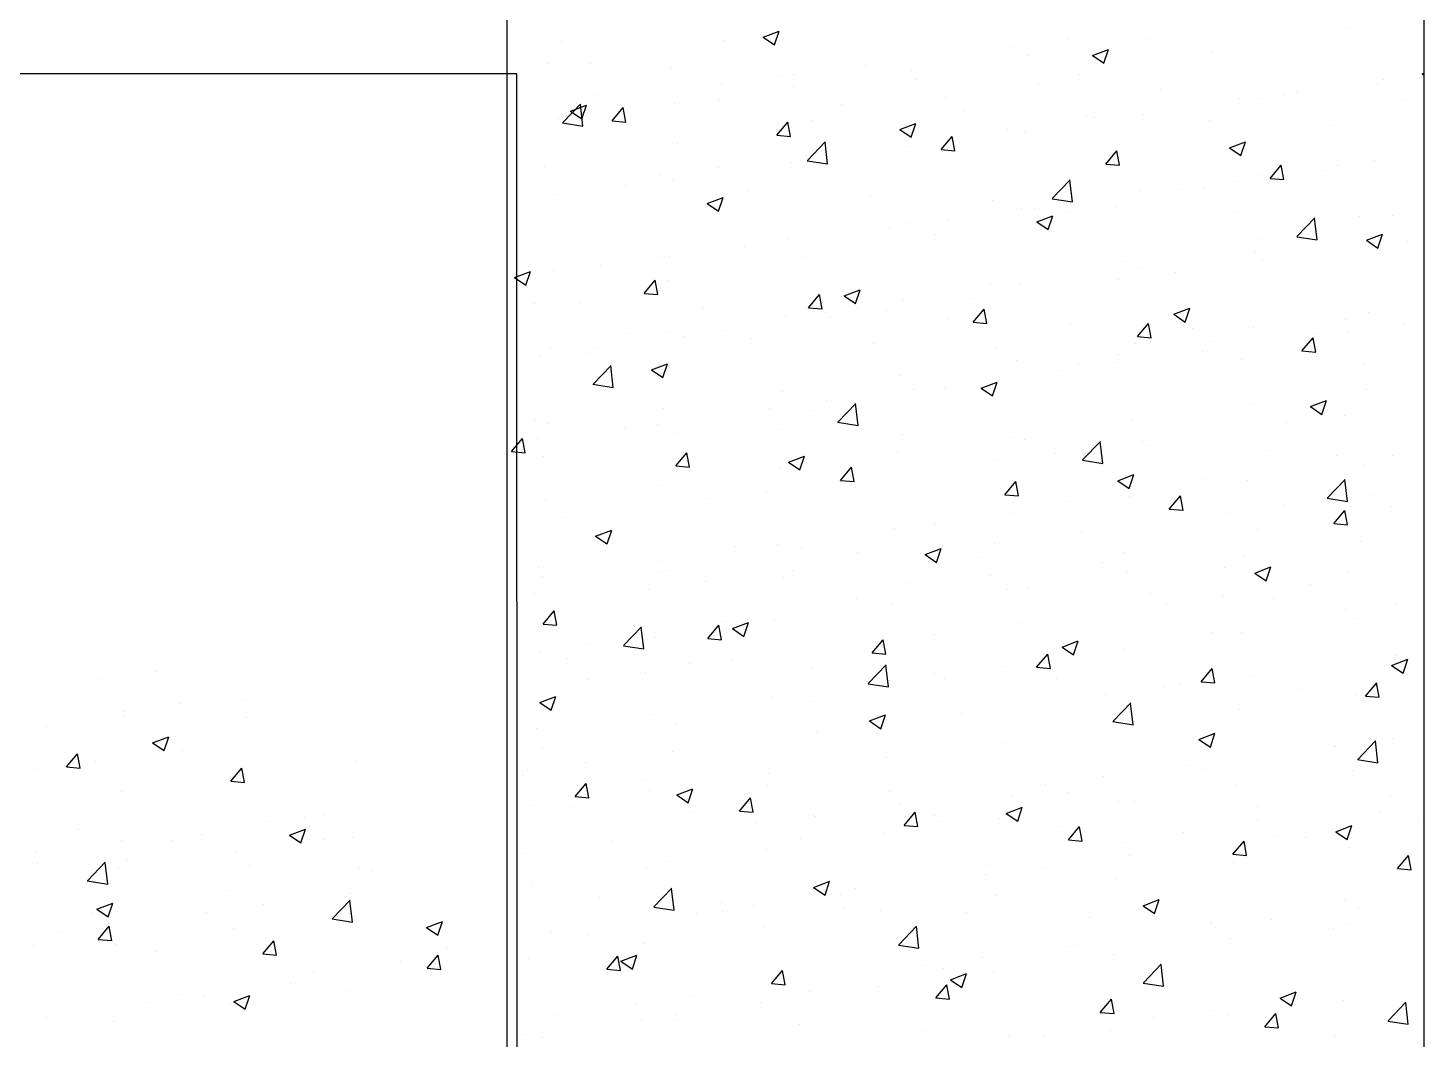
# Model space of a CAD drawing. Header units: millimetres. Extents: x 331487 to 517269, y 198509 to 399936.
# Drawn here: x 419737 to 420346, y 397858 to 398299 of the extents above; entities that cross this region are included whole.
import ezdxf

# ---------------------------------------------------------------- set-up
doc = ezdxf.new("R2010")
doc.units = ezdxf.units.MM
doc.header["$MEASUREMENT"] = 0
doc.layers.add('9th_Column', color=2, linetype='Continuous', lineweight=25)
doc.layers.add('COLUMN', color=6, linetype='Continuous')

msp = doc.modelspace()

# ---------------------------------------------------------------- linework, layer by layer
at = {"layer": '9th_Column'}
for p, q in [((419950.13, 398279.03), (414920.13, 398279.03)), ((419950.13, 398049.03), (419950.13, 398279.03)), ((419950.13, 398049.03), (419950.13, 392649.03))]:
    msp.add_line(p, q, dxfattribs=at)
at = {"layer": 'COLUMN'}
for p, q in [((419945.71, 399936.48), (419945.71, 381283.05)), ((420345.71, 381283.05), (420345.71, 399936.48))]:
    msp.add_line(p, q, dxfattribs=at)
at = {"layer": 'COLUMN', "color": 2, "linetype": 'Continuous'}
for p, q in [((420057.44, 398294.95), (420064.44, 398297.64)), ((420057.44, 398294.95), (420062.41, 398291.6)), ((420062.41, 398291.6), (420064.43, 398297.64)), ((420190.34, 398294.27), (420190.34, 398294.27)), ((420224.68, 398294.56), (420224.68, 398294.56)), ((420311.93, 398298.75), (420311.93, 398298.75)), ((419969.66, 398293.01), (419969.66, 398293.01)), ((420040.46, 398293.71), (420040.46, 398293.71)), ((420165.3, 398290.98), (420165.3, 398290.98)), ((420201.15, 398286.95), (420208.15, 398289.63)), ((420206.12, 398283.59), (420208.15, 398289.63)), ((420253.61, 398288.74), (420253.61, 398288.74)), ((419963.94, 398283.43), (419963.94, 398283.43)), ((419982.14, 398283.7), (419982.14, 398283.7)), ((420102.15, 398282.66), (420102.15, 398282.66)), ((420172.75, 398287.07), (420172.75, 398287.07)), ((420201.15, 398286.95), (420206.13, 398283.59)), ((420017.32, 398281.18), (420017.32, 398281.18)), ((420064.27, 398277.68), (420064.27, 398277.68)), ((420070.71, 398278.92), (420070.71, 398278.92)), ((420122.23, 398280.66), (420122.23, 398280.66)), ((420124.09, 398276.67), (420124.09, 398276.67)), ((420195.29, 398278.73), (420195.29, 398278.73)), ((420327.96, 398276.41), (420327.96, 398276.41)), ((420344.86, 398278.94), (420345.71, 398279.26)), ((420344.86, 398278.94), (420345.71, 398278.37)), ((419985.03, 398270), (419985.03, 398270)), ((420039.24, 398274.38), (420039.24, 398274.38)), ((420070.89, 398273.62), (420070.89, 398273.62)), ((420177.47, 398274.41), (420177.47, 398274.41)), ((420230.85, 398272.15), (420230.85, 398272.15)), ((420284.23, 398269.9), (420284.23, 398269.9)), ((420290.09, 398271.43), (420290.09, 398271.43)), ((420325.32, 398274.72), (420325.32, 398274.72)), ((419970.09, 398257.72), (419977.88, 398265.84)), ((419973.42, 398262.7), (419980.42, 398265.39)), ((419976.08, 398266.07), (419976.08, 398266.07)), ((419978.89, 398256.25), (419977.79, 398265.75)), ((419978.39, 398259.34), (419980.41, 398265.39)), ((419991.69, 398258.51), (419996.51, 398264.25)), ((419997.66, 398257.98), (419996.5, 398264.25)), ((420018.95, 398266.13), (420018.95, 398266.13)), ((420038.41, 398267.74), (420038.41, 398267.74)), ((420091.79, 398265.49), (420091.79, 398265.49)), ((420136.97, 398268.72), (420136.97, 398268.72)), ((420265.06, 398268.13), (420265.06, 398268.13)), ((420274.81, 398268.32), (420274.81, 398268.32)), ((420337.62, 398267.64), (420337.62, 398267.64)), ((419968.44, 398259.72), (419968.44, 398259.72)), ((419970, 398257.63), (419978.9, 398256.25)), ((419973.42, 398262.7), (419978.39, 398259.35)), ((419991.69, 398258.51), (419997.66, 398257.99)), ((420063.41, 398252.23), (420068.23, 398257.98)), ((420069.39, 398251.7), (420068.23, 398257.97)), ((420078.65, 398258.71), (420078.65, 398258.71)), ((420145.17, 398263.23), (420145.17, 398263.23)), ((420198.56, 398260.98), (420198.56, 398260.98)), ((420201.9, 398259.82), (420201.9, 398259.82)), ((420223.47, 398261.27), (420223.47, 398261.27)), ((420251.94, 398258.72), (420251.94, 398258.72)), ((420063.41, 398252.23), (420069.39, 398251.71)), ((420117.13, 398254.69), (420124.13, 398257.38)), ((420117.13, 398254.69), (420122.1, 398251.34)), ((420122.1, 398251.34), (420124.13, 398257.38)), ((420135.14, 398245.96), (420139.96, 398251.7)), ((420138.99, 398251.54), (420138.99, 398251.54)), ((420141.11, 398245.43), (420139.96, 398251.7)), ((420164.03, 398254.83), (420164.03, 398254.83)), ((420171.53, 398253.78), (420171.53, 398253.78)), ((420305.32, 398256.47), (420305.32, 398256.47)), ((420020.33, 398248.7), (420020.33, 398248.7)), ((420076.81, 398241.17), (420084.6, 398249.29)), ((420085.62, 398239.7), (420084.51, 398249.2)), ((420121.02, 398247.37), (420121.02, 398247.37)), ((420135.14, 398245.96), (420141.12, 398245.44)), ((420260.84, 398246.68), (420267.84, 398249.37)), ((420260.84, 398246.68), (420265.82, 398243.33)), ((420265.81, 398243.33), (420267.84, 398249.37)), ((420069.68, 398240.33), (420069.68, 398240.33)), ((420075.84, 398243.22), (420075.84, 398243.22)), ((420076.73, 398241.08), (420085.62, 398239.7)), ((420206.86, 398239.68), (420211.69, 398245.43)), ((420206.86, 398239.68), (420212.84, 398239.16)), ((420212.84, 398239.15), (420211.68, 398245.42)), ((420324.11, 398241.43), (420324.11, 398241.43)), ((419962.01, 398238.69), (419962.01, 398238.69)), ((420012.93, 398234.94), (420012.93, 398234.94)), ((420037.97, 398238.24), (420037.97, 398238.24)), ((420273.6, 398235.03), (420273.6, 398235.03)), ((420278.59, 398233.41), (420283.41, 398239.15)), ((420278.59, 398233.41), (420284.57, 398232.88)), ((420284.56, 398232.88), (420283.41, 398239.15)), ((420301.66, 398236.97), (420301.66, 398236.97)), ((420307.8, 398239.09), (420307.8, 398239.09)), ((419997.43, 398230.35), (419997.43, 398230.35)), ((420017.74, 398232.84), (420017.74, 398232.84)), ((420050.81, 398228.09), (420050.81, 398228.09)), ((420183.54, 398224.62), (420191.33, 398232.74)), ((420192.34, 398223.15), (420191.24, 398232.65)), ((420222.25, 398227.98), (420222.25, 398227.98)), ((420238.75, 398228.69), (420238.75, 398228.69)), ((420249.48, 398229.08), (420249.48, 398229.08)), ((420263.78, 398231.99), (420263.78, 398231.99)), ((419949.78, 398226.63), (419949.78, 398226.63)), ((419967.23, 398226.43), (419967.23, 398226.43)), ((420033.11, 398222.44), (420040.11, 398225.13)), ((420033.11, 398222.44), (420038.08, 398219.08)), ((420038.08, 398219.08), (420040.1, 398225.13)), ((420104.19, 398225.83), (420104.19, 398225.83)), ((420157.58, 398223.58), (420157.58, 398223.58)), ((420183.45, 398224.53), (420192.34, 398223.15)), ((420210.96, 398221.32), (420210.96, 398221.32)), ((420137.72, 398215.39), (420137.72, 398215.39)), ((420170.31, 398220.49), (420170.31, 398220.49)), ((420175.6, 398220.38), (420175.6, 398220.38)), ((420176.82, 398214.43), (420183.82, 398217.12)), ((420181.79, 398211.07), (420183.82, 398217.12)), ((420191.16, 398219.06), (420191.16, 398219.06)), ((420264.34, 398219.07), (420264.34, 398219.07)), ((420290.26, 398208.07), (420298.05, 398216.18)), ((420299.07, 398206.6), (420297.96, 398216.09)), ((420317.72, 398216.81), (420317.72, 398216.81)), ((420331.76, 398217.13), (420331.76, 398217.13)), ((420112.69, 398212.09), (420112.69, 398212.09)), ((420119.8, 398214.09), (420119.8, 398214.09)), ((420132.84, 398209.05), (420132.84, 398209.05)), ((420176.82, 398214.43), (420181.79, 398211.08)), ((420320.53, 398206.42), (420327.53, 398209.11)), ((420325.5, 398203.07), (420327.53, 398209.11)), ((420049.53, 398203.78), (420049.53, 398203.78)), ((420068.46, 398207.04), (420068.46, 398207.04)), ((420273.44, 398207.12), (420273.44, 398207.12)), ((420290.17, 398207.97), (420299.07, 398206.6)), ((420320.53, 398206.42), (420325.51, 398203.07)), ((420322.89, 398208.14), (420322.89, 398208.14)), ((420338.51, 398205.85), (420338.51, 398205.85)), ((420011.66, 398198.79), (420011.66, 398198.79)), ((420016.52, 398199.55), (420016.52, 398199.55)), ((420074.52, 398199.04), (420074.52, 398199.04)), ((420215.12, 398197.11), (420215.12, 398197.11)), ((420272.38, 398201.74), (420272.38, 398201.74)), ((420275.35, 398197.53), (420275.35, 398197.53)), ((419949.08, 398190.19), (419956.09, 398192.87)), ((419954.05, 398186.83), (419956.08, 398192.87)), ((419966.01, 398193.14), (419966.01, 398193.14)), ((419986.63, 398195.5), (419986.63, 398195.5)), ((420221.04, 398194.7), (420221.04, 398194.7)), ((420237.48, 398192.55), (420237.48, 398192.55)), ((419949.08, 398190.19), (419954.06, 398186.83)), ((420005.56, 398183.29), (420010.38, 398189.03)), ((420011.54, 398182.76), (420010.38, 398189.03)), ((420016.2, 398189.03), (420016.2, 398189.03)), ((420092.8, 398182.18), (420099.8, 398184.87)), ((420097.77, 398178.82), (420099.79, 398184.86)), ((420156.8, 398187.1), (420156.8, 398187.1)), ((420169.1, 398187.2), (420169.1, 398187.2)), ((420212.44, 398189.25), (420212.44, 398189.25)), ((419957.88, 398179.02), (419957.88, 398179.02)), ((419977.95, 398179.25), (419977.95, 398179.25)), ((420005.56, 398183.29), (420011.54, 398182.77)), ((420077.29, 398177.01), (420082.11, 398182.76)), ((420083.26, 398176.48), (420082.1, 398182.75)), ((420092.8, 398182.18), (420097.77, 398178.82)), ((420118.59, 398180.8), (420118.59, 398180.8)), ((420149.29, 398180.94), (420149.29, 398180.94)), ((420031.34, 398176.99), (420031.34, 398176.99)), ((420067.24, 398173.75), (420067.24, 398173.75)), ((420077.29, 398177.01), (420083.26, 398176.49)), ((420084.72, 398174.74), (420084.72, 398174.74)), ((420086.38, 398172.65), (420086.38, 398172.65)), ((420098.48, 398177.09), (420098.48, 398177.09)), ((420111.41, 398175.95), (420111.41, 398175.95)), ((420138.1, 398172.48), (420138.1, 398172.48)), ((420149.01, 398170.74), (420153.83, 398176.48)), ((420154.99, 398170.21), (420153.83, 398176.48)), ((420236.51, 398174.17), (420243.51, 398176.86)), ((420236.51, 398174.17), (420241.48, 398170.81)), ((420241.48, 398170.81), (420243.51, 398176.86)), ((420321.67, 398174.85), (420321.67, 398174.85)), ((420040.16, 398167.08), (420040.16, 398167.08)), ((420149.01, 398170.74), (420154.99, 398170.22)), ((420191.48, 398170.22), (420191.48, 398170.22)), ((420220.74, 398164.46), (420225.56, 398170.21)), ((420226.71, 398163.93), (420225.56, 398170.2)), ((420244.87, 398167.97), (420244.87, 398167.97)), ((420271.16, 398168.45), (420271.16, 398168.45)), ((420311.63, 398172.12), (420311.63, 398172.12)), ((420312.2, 398166.41), (420312.2, 398166.41)), ((420337.23, 398169.7), (420337.23, 398169.7)), ((419999.04, 398165.81), (419999.04, 398165.81)), ((420015.3, 398166.26), (420015.3, 398166.26)), ((420023.23, 398164.34), (420023.23, 398164.34)), ((420052.42, 398163.56), (420052.42, 398163.56)), ((420105.8, 398161.3), (420105.8, 398161.3)), ((420219.82, 398161.41), (420219.82, 398161.41)), ((420220.74, 398164.46), (420226.72, 398163.94)), ((420253.31, 398162.11), (420253.31, 398162.11)), ((420292.47, 398158.19), (420297.29, 398163.93)), ((420298.44, 398157.66), (420297.28, 398163.93)), ((420298.25, 398165.71), (420298.25, 398165.71)), ((419960.32, 398156.06), (419960.32, 398156.06)), ((419964.79, 398159.86), (419964.79, 398159.86)), ((419981.85, 398157.07), (419981.85, 398157.07)), ((419985.35, 398159.35), (419985.35, 398159.35)), ((420159.19, 398159.05), (420159.19, 398159.05)), ((420212.57, 398156.79), (420212.57, 398156.79)), ((420249.04, 398158.09), (420249.04, 398158.09)), ((420265.95, 398154.54), (420265.95, 398154.54)), ((420292.47, 398158.19), (420298.44, 398157.67)), ((419983.35, 398143.76), (419991.14, 398151.88)), ((419992.15, 398142.29), (419991.05, 398151.79)), ((420008.77, 398149.92), (420015.78, 398152.61)), ((420008.78, 398149.92), (420013.75, 398146.57)), ((420013.74, 398146.57), (420015.77, 398152.61)), ((420167.88, 398153.91), (420167.88, 398153.91)), ((420186.14, 398149.81), (420186.14, 398149.81)), ((420194.99, 398152.1), (420194.99, 398152.1)), ((420211.17, 398153.1), (420211.17, 398153.1)), ((420319.33, 398152.28), (420319.33, 398152.28)), ((419983.26, 398143.67), (419992.15, 398142.29)), ((420117.37, 398147.51), (420117.37, 398147.51)), ((420136.67, 398142.09), (420136.67, 398142.09)), ((420152.49, 398141.92), (420159.49, 398144.6)), ((420157.46, 398138.56), (420159.48, 398144.6)), ((420066.03, 398140.47), (420066.03, 398140.47)), ((420085.11, 398136.51), (420085.11, 398136.51)), ((420122.98, 398141.49), (420122.98, 398141.49)), ((420152.49, 398141.92), (420157.46, 398138.56)), ((420296.2, 398133.91), (420303.2, 398136.59)), ((420301.17, 398130.55), (420303.2, 398136.59)), ((420320.46, 398141.56), (420320.46, 398141.56)), ((420014.09, 398132.97), (420014.09, 398132.97)), ((420060.07, 398133.21), (420060.07, 398133.21)), ((420078.36, 398132.08), (420078.36, 398132.08)), ((420090.07, 398127.21), (420097.86, 398135.32)), ((420098.88, 398125.74), (420097.77, 398135.23)), ((420269.95, 398135.16), (420269.95, 398135.16)), ((420296.2, 398133.91), (420301.18, 398130.55)), ((420310.93, 398130.26), (420310.93, 398130.26)), ((419958.06, 398128.42), (419958.06, 398128.42)), ((419963.58, 398126.57), (419963.58, 398126.57)), ((419996.92, 398124.9), (419996.92, 398124.9)), ((420011.44, 398126.16), (420011.44, 398126.16)), ((420064.82, 398123.9), (420064.82, 398123.9)), ((420089.98, 398127.11), (420098.88, 398125.74)), ((420218.6, 398128.12), (420218.6, 398128.12)), ((420285.89, 398126.96), (420285.89, 398126.96)), ((419947.71, 398114.35), (419952.53, 398120.09)), ((419953.68, 398113.81), (419952.53, 398120.08)), ((419959.05, 398119.91), (419959.05, 398119.91)), ((420020.04, 398122.07), (420020.04, 398122.07)), ((420118.21, 398121.65), (420118.21, 398121.65)), ((420166.67, 398120.62), (420166.67, 398120.62)), ((420171.59, 398119.39), (420171.59, 398119.39)), ((420196.8, 398110.66), (420204.58, 398118.77)), ((420205.6, 398109.19), (420204.5, 398118.68)), ((420222.74, 398118.65), (420222.74, 398118.65)), ((419947.71, 398114.35), (419953.69, 398113.82)), ((419961.72, 398112.06), (419961.72, 398112.06)), ((420019.44, 398108.07), (420024.26, 398113.82)), ((420025.41, 398107.54), (420024.25, 398113.81)), ((420068.47, 398109.66), (420075.47, 398112.35)), ((420073.43, 398106.31), (420075.46, 398112.35)), ((420116.15, 398114.22), (420116.15, 398114.22)), ((420184.86, 398113.66), (420184.86, 398113.66)), ((420224.97, 398117.14), (420224.97, 398117.14)), ((420278.35, 398114.88), (420278.35, 398114.88)), ((420307.5, 398112.46), (420307.5, 398112.46)), ((420331.74, 398112.63), (420331.74, 398112.63)), ((420019.44, 398108.07), (420025.41, 398107.55)), ((420064.81, 398107.18), (420064.81, 398107.18)), ((420068.47, 398109.66), (420073.44, 398106.31)), ((420091.16, 398101.79), (420095.98, 398107.54)), ((420097.14, 398101.26), (420095.98, 398107.53)), ((420159.83, 398110.37), (420159.83, 398110.37)), ((420196.71, 398110.56), (420205.6, 398109.18)), ((420319.24, 398108.27), (420319.24, 398108.27)), ((420012.87, 398099.68), (420012.87, 398099.68)), ((420091.16, 398101.79), (420097.14, 398101.27)), ((420096.67, 398102.05), (420096.67, 398102.05)), ((420162.89, 398095.52), (420167.71, 398101.26)), ((420168.86, 398094.99), (420167.71, 398101.26)), ((420212.18, 398101.65), (420219.18, 398104.34)), ((420212.18, 398101.65), (420217.15, 398098.3)), ((420217.15, 398098.3), (420219.18, 398104.34)), ((420249.18, 398102.45), (420249.18, 398102.45)), ((420268.73, 398101.87), (420268.73, 398101.87)), ((420303.52, 398094.1), (420311.31, 398102.22)), ((420312.32, 398092.63), (420311.22, 398102.13)), ((419962.36, 398093.28), (419962.36, 398093.28)), ((420033.77, 398093.77), (420033.77, 398093.77)), ((420058.8, 398097.07), (420058.8, 398097.07)), ((420162.89, 398095.52), (420168.87, 398095)), ((420217.39, 398094.83), (420217.39, 398094.83)), ((420234.61, 398089.24), (420239.44, 398094.99)), ((420240.59, 398088.71), (420239.43, 398094.98)), ((420303.43, 398094.01), (420312.33, 398092.63)), ((420322.49, 398095.8), (420322.49, 398095.8)), ((420165.45, 398087.33), (420165.45, 398087.33)), ((420190.86, 398092.44), (420190.86, 398092.44)), ((420234.61, 398089.24), (420240.59, 398088.72)), ((420259.58, 398087.52), (420259.58, 398087.52)), ((420284.62, 398090.82), (420284.62, 398090.82)), ((420306.34, 398082.97), (420311.16, 398088.71)), ((420312.31, 398082.44), (420311.16, 398088.71)), ((420331.46, 398090.5), (420331.46, 398090.5)), ((419970.61, 398085.46), (419970.61, 398085.46)), ((420132.55, 398082.43), (420132.55, 398082.43)), ((420306.34, 398082.97), (420312.32, 398082.45)), ((419984.44, 398077.41), (419991.45, 398080.1)), ((419984.44, 398077.41), (419989.42, 398074.05)), ((419989.41, 398074.05), (419991.44, 398080.1)), ((419991.97, 398075.06), (419991.97, 398075.06)), ((420114.94, 398080.93), (420114.94, 398080.93)), ((420196.43, 398079.21), (420196.43, 398079.21)), ((420273.14, 398080.49), (420273.14, 398080.49)), ((420318.03, 398074.98), (420318.03, 398074.98)), ((420045.35, 398072.81), (420045.35, 398072.81)), ((420063.6, 398073.89), (420063.6, 398073.89)), ((420074.23, 398072.41), (420074.23, 398072.41)), ((420098.73, 398070.55), (420098.73, 398070.55)), ((420128.16, 398069.4), (420135.16, 398072.09)), ((420128.16, 398069.4), (420133.13, 398066.05)), ((420133.13, 398066.04), (420135.15, 398072.09)), ((420133.52, 398070.93), (420133.52, 398070.93)), ((420158.56, 398074.22), (420158.56, 398074.22)), ((420214.83, 398070.48), (420214.83, 398070.48)), ((419959.67, 398063.88), (419959.67, 398063.88)), ((420011.66, 398066.39), (420011.66, 398066.39)), ((420152.12, 398068.29), (420152.12, 398068.29)), ((420205.5, 398066.04), (420205.5, 398066.04)), ((420258.88, 398063.78), (420258.88, 398063.78)), ((420267.52, 398068.58), (420267.52, 398068.58)), ((420271.87, 398061.39), (420278.87, 398064.08)), ((420276.84, 398058.04), (420278.87, 398064.08)), ((419961.15, 398059.99), (419961.15, 398059.99)), ((420013.05, 398061.63), (420013.05, 398061.63)), ((420015.91, 398062.4), (420015.91, 398062.4)), ((420032.49, 398057.63), (420032.49, 398057.63)), ((420066.44, 398059.37), (420066.44, 398059.37)), ((420070.37, 398062.61), (420070.37, 398062.61)), ((420119.82, 398057.12), (420119.82, 398057.12)), ((420156.51, 398060.47), (420156.51, 398060.47)), ((420216.17, 398061.54), (420216.17, 398061.54)), ((420271.87, 398061.39), (420276.84, 398058.04)), ((420312.26, 398061.53), (420312.26, 398061.53)), ((419957.59, 398052.39), (419957.59, 398052.39)), ((420007.46, 398054.33), (420007.46, 398054.33)), ((420164.23, 398054.04), (420164.23, 398054.04)), ((420173.2, 398054.86), (420173.2, 398054.86)), ((420226.58, 398052.61), (420226.58, 398052.61)), ((420258.31, 398051.38), (420258.31, 398051.38)), ((420296.18, 398056.36), (420296.18, 398056.36)), ((419961.59, 398039.13), (419966.41, 398044.87)), ((419967.56, 398038.6), (419966.4, 398044.86)), ((420098.19, 398050.46), (420098.19, 398050.46)), ((420113.72, 398047.64), (420113.72, 398047.64)), ((420233.28, 398048.08), (420233.28, 398048.08)), ((420279.96, 398050.35), (420279.96, 398050.35)), ((420311.34, 398045.49), (420311.34, 398045.49)), ((420333.35, 398048.1), (420333.35, 398048.1)), ((419961.59, 398039.13), (419967.56, 398038.6)), ((420033.31, 398032.85), (420038.13, 398038.6)), ((420039.29, 398032.32), (420038.13, 398038.59)), ((420039.87, 398040.45), (420039.87, 398040.45)), ((420044.13, 398037.15), (420051.14, 398039.84)), ((420049.1, 398033.79), (420051.13, 398039.83)), ((420062.38, 398040.6), (420062.38, 398040.6)), ((420170.12, 398039.77), (420170.12, 398039.77)), ((420316.81, 398041.69), (420316.81, 398041.69)), ((419996.61, 398029.8), (420004.39, 398037.91)), ((420005.41, 398028.33), (420004.31, 398037.82)), ((420010.44, 398033.1), (420010.44, 398033.1)), ((420033.31, 398032.85), (420039.29, 398032.33)), ((420044.13, 398037.15), (420049.11, 398033.79)), ((420132.25, 398034.78), (420132.25, 398034.78)), ((420253.02, 398035.48), (420253.02, 398035.48)), ((420266.3, 398035.29), (420266.3, 398035.29)), ((419959.93, 398026.7), (419959.93, 398026.7)), ((419981.55, 398030.44), (419981.55, 398030.44)), ((419996.52, 398029.7), (420005.41, 398028.32)), ((420105.04, 398026.58), (420109.86, 398032.32)), ((420105.04, 398026.58), (420111.01, 398026.05)), ((420107.22, 398031.49), (420107.22, 398031.49)), ((420111.01, 398026.04), (420109.86, 398032.31)), ((420187.85, 398029.14), (420194.85, 398031.83)), ((420187.85, 398029.14), (420192.82, 398025.78)), ((420192.82, 398025.78), (420194.84, 398031.83)), ((420214.96, 398028.25), (420214.96, 398028.25)), ((419972.07, 398024.23), (419972.07, 398024.23)), ((420025.46, 398021.97), (420025.46, 398021.97)), ((420044.06, 398023.17), (420044.06, 398023.17)), ((420103.33, 398013.24), (420111.12, 398021.36)), ((420112.13, 398011.77), (420111.03, 398021.27)), ((420163.02, 398020.75), (420163.02, 398020.75)), ((420176.76, 398020.3), (420181.58, 398026.05)), ((420176.76, 398020.3), (420182.74, 398019.78)), ((420182.74, 398019.77), (420181.58, 398026.04)), ((420194.7, 398025.47), (420194.7, 398025.47)), ((420331.56, 398021.13), (420338.56, 398023.82)), ((420331.56, 398021.13), (420336.53, 398017.78)), ((420333.03, 398025.24), (420333.03, 398025.24)), ((420336.53, 398017.77), (420338.56, 398023.82)), ((419767.54, 398015.28), (419767.54, 398015.28)), ((419792.57, 398018.58), (419792.57, 398018.58)), ((419981.15, 398014.89), (419981.15, 398014.89)), ((420006.19, 398018.18), (420006.19, 398018.18)), ((420078.84, 398019.72), (420078.84, 398019.72)), ((420112.51, 398014.35), (420112.51, 398014.35)), ((420132.22, 398017.46), (420132.22, 398017.46)), ((420136.38, 398015.46), (420136.38, 398015.46)), ((420185.6, 398015.21), (420185.6, 398015.21)), ((420248.49, 398014.03), (420253.31, 398019.77)), ((420254.46, 398013.49), (420253.31, 398019.76)), ((420269.88, 398016.92), (420269.88, 398016.92)), ((420103.24, 398013.15), (420112.14, 398011.77)), ((420206.97, 398008.64), (420206.97, 398008.64)), ((420232, 398011.94), (420232, 398011.94)), ((420238.98, 398012.95), (420238.98, 398012.95)), ((420248.49, 398014.03), (420254.47, 398013.5)), ((420292.37, 398010.7), (420292.37, 398010.7)), ((420315.59, 398008.4), (420315.59, 398008.4)), ((420320.22, 398007.75), (420325.04, 398013.5)), ((420326.19, 398007.22), (420325.03, 398013.49)), ((419803.45, 398004.43), (419803.45, 398004.43)), ((419830.23, 398006.28), (419830.23, 398006.28)), ((419960.11, 398004.89), (419967.11, 398007.58)), ((419960.11, 398004.89), (419965.09, 398001.54)), ((419965.08, 398001.54), (419967.11, 398007.58)), ((420061.16, 398007.31), (420061.16, 398007.31)), ((420078.06, 398005.45), (420078.06, 398005.45)), ((420210.05, 397996.69), (420217.84, 398004.81)), ((420218.86, 397995.22), (420217.75, 398004.72)), ((420265.08, 398002), (420265.08, 398002)), ((420320.22, 398007.75), (420326.19, 398007.23)), ((419778.59, 398000.81), (419778.59, 398000.81)), ((419778.89, 397999.24), (419778.89, 397999.24)), ((419831.98, 397998.55), (419831.98, 397998.55)), ((420009.22, 397999.81), (420009.22, 397999.81)), ((420103.82, 397996.89), (420110.83, 397999.57)), ((420103.82, 397996.89), (420108.8, 397993.53)), ((420108.79, 397993.53), (420110.82, 397999.57)), ((420143.82, 398000.33), (420143.82, 398000.33)), ((420209.97, 397996.6), (420218.86, 397995.22)), ((419745.13, 397994.42), (419745.13, 397994.42)), ((419791.26, 397987.35), (419798.26, 397990.04)), ((419796.23, 397983.99), (419798.25, 397990.04)), ((419958.71, 397993.41), (419958.71, 397993.41)), ((420019.74, 397995.44), (420019.74, 397995.44)), ((420080.91, 397992.04), (420080.91, 397992.04)), ((420105.94, 397995.34), (420105.94, 397995.34)), ((420213.74, 397994.96), (420213.74, 397994.96)), ((420247.54, 397988.88), (420254.54, 397991.56)), ((420252.51, 397985.52), (420254.53, 397991.56)), ((419791.26, 397987.35), (419796.23, 397984)), ((419804.14, 397984.12), (419804.14, 397984.12)), ((419961.42, 397985.43), (419961.42, 397985.43)), ((420017.75, 397983.73), (420017.75, 397983.73)), ((420161.8, 397987.46), (420161.8, 397987.46)), ((420247.54, 397988.88), (420252.51, 397985.52)), ((420306.73, 397985.8), (420306.73, 397985.8)), ((420307.21, 397985.83), (420307.21, 397985.83)), ((420316.78, 397980.14), (420324.57, 397988.26)), ((420325.58, 397978.67), (420324.48, 397988.17)), ((420331.76, 397989.09), (420331.76, 397989.09)), ((419753.66, 397976.87), (419758.48, 397982.62)), ((419759.63, 397976.34), (419758.48, 397982.61)), ((419766.26, 397979.14), (419766.26, 397979.14)), ((419879.53, 397979.39), (419879.53, 397979.39)), ((419979.88, 397978.74), (419979.88, 397978.74)), ((420111.29, 397981.06), (420111.29, 397981.06)), ((420316.69, 397980.05), (420325.58, 397978.67)), ((419741.23, 397975.84), (419741.23, 397975.84)), ((419753.66, 397976.87), (419759.64, 397976.35)), ((419825.39, 397970.6), (419830.21, 397976.34)), ((419829.02, 397972.99), (419829.02, 397972.99)), ((419831.36, 397970.07), (419830.2, 397976.34)), ((419952.6, 397973.13), (419952.6, 397973.13)), ((419954.85, 397975.45), (419954.85, 397975.45)), ((420059.95, 397974.02), (420059.95, 397974.02)), ((420205.7, 397972.5), (420205.7, 397972.5)), ((420243.57, 397977.48), (420243.57, 397977.48)), ((420248.89, 397975.82), (420248.89, 397975.82)), ((420314.38, 397975.11), (420314.38, 397975.11)), ((419777.67, 397965.95), (419777.67, 397965.95)), ((419825.39, 397970.6), (419831.36, 397970.08)), ((419975.46, 397963.91), (419980.28, 397969.65)), ((419981.43, 397963.38), (419980.28, 397969.64)), ((420005.98, 397970.87), (420005.98, 397970.87)), ((420008.01, 397966.52), (420008.01, 397966.52)), ((420019.8, 397964.63), (420026.8, 397967.32)), ((420024.77, 397961.28), (420026.8, 397967.32)), ((420059.36, 397968.62), (420059.36, 397968.62)), ((420112.75, 397966.36), (420112.75, 397966.36)), ((420180.66, 397969.2), (420180.66, 397969.2)), ((420190.57, 397965.81), (420190.57, 397965.81)), ((420263.87, 397968.71), (420263.87, 397968.71)), ((419957.5, 397960.12), (419957.5, 397960.12)), ((419973.68, 397959.7), (419973.68, 397959.7)), ((419975.46, 397963.91), (419981.44, 397963.38)), ((420019.8, 397964.63), (420024.78, 397961.28)), ((420047.19, 397957.63), (420052.01, 397963.38)), ((420053.16, 397957.1), (420052, 397963.37)), ((420117.51, 397960.88), (420117.51, 397960.88)), ((420163.52, 397956.62), (420170.52, 397959.31)), ((420166.13, 397964.11), (420166.13, 397964.11)), ((420168.48, 397953.27), (420170.51, 397959.31)), ((420212.52, 397961.67), (420212.52, 397961.67)), ((420219.51, 397961.85), (420219.51, 397961.85)), ((420272.89, 397959.6), (420272.89, 397959.6)), ((420331.17, 397963.87), (420331.17, 397963.87)), ((419857.64, 397954.77), (419857.64, 397954.77)), ((419866.02, 397956.29), (419866.02, 397956.29)), ((420027.07, 397957.44), (420027.07, 397957.44)), ((420047.19, 397957.63), (420053.16, 397957.11)), ((420079.64, 397955.9), (420079.64, 397955.9)), ((420080.45, 397955.19), (420080.45, 397955.19)), ((420118.91, 397951.36), (420123.73, 397957.1)), ((420124.89, 397950.83), (420123.73, 397957.09)), ((420132.25, 397955.8), (420132.25, 397955.8)), ((420160.59, 397954.17), (420160.59, 397954.17)), ((420163.52, 397956.62), (420168.49, 397953.27)), ((420272.85, 397953.86), (420272.85, 397953.86)), ((420326.28, 397957.34), (420326.28, 397957.34)), ((420343.33, 397954.64), (420343.33, 397954.64)), ((419759.12, 397949.71), (419759.12, 397949.71)), ((419812.5, 397947.45), (419812.5, 397947.45)), ((419840.99, 397953), (419840.99, 397953)), ((419850.95, 397947.09), (419857.95, 397949.78)), ((419855.92, 397943.73), (419857.94, 397949.78)), ((420054.6, 397952.6), (420054.6, 397952.6)), ((420110.07, 397947.77), (420110.07, 397947.77)), ((420118.91, 397951.36), (420124.89, 397950.83)), ((420133.83, 397952.93), (420133.83, 397952.93)), ((420187.21, 397950.68), (420187.21, 397950.68)), ((420190.64, 397945.08), (420195.46, 397950.83)), ((420196.61, 397944.55), (420195.46, 397950.82)), ((420240.6, 397948.42), (420240.6, 397948.42)), ((420305.45, 397949.65), (420305.45, 397949.65)), ((420307.23, 397948.62), (420314.23, 397951.3)), ((420307.23, 397948.62), (420312.2, 397945.26)), ((420312.2, 397945.26), (420314.23, 397951.3)), ((419777.83, 397944.68), (419777.83, 397944.68)), ((419799.32, 397944.76), (419799.32, 397944.76)), ((419850.95, 397947.09), (419855.92, 397943.73)), ((419865.88, 397945.2), (419865.88, 397945.2)), ((419878.31, 397946.1), (419878.31, 397946.1)), ((419991.45, 397944.29), (419991.45, 397944.29)), ((420073.93, 397945.79), (420073.93, 397945.79)), ((420190.64, 397945.08), (420196.62, 397944.56)), ((420214.53, 397943.85), (420214.53, 397943.85)), ((420262.36, 397938.81), (420267.19, 397944.55)), ((420268.34, 397938.28), (420267.18, 397944.54)), ((420280.42, 397946.35), (420280.42, 397946.35)), ((420293.98, 397946.16), (420293.98, 397946.16)), ((420313.16, 397941.82), (420313.16, 397941.82)), ((419739.96, 397939.7), (419739.96, 397939.7)), ((419762.83, 397927.23), (419770.62, 397935.35)), ((419771.64, 397925.76), (419770.54, 397935.26)), ((419780.2, 397936.28), (419780.2, 397936.28)), ((419827.8, 397939.7), (419827.8, 397939.7)), ((419953.57, 397939.3), (419953.57, 397939.3)), ((420015.61, 397935.77), (420015.61, 397935.77)), ((420058.73, 397940.73), (420058.73, 397940.73)), ((420217.26, 397938.04), (420217.26, 397938.04)), ((420262.36, 397938.81), (420268.34, 397938.28)), ((420262.65, 397935.42), (420262.65, 397935.42)), ((420334.09, 397932.53), (420338.91, 397938.28)), ((420340.06, 397932), (420338.91, 397938.27)), ((419741, 397934.75), (419741, 397934.75)), ((419776.46, 397932.66), (419776.46, 397932.66)), ((419833.59, 397934.02), (419833.59, 397934.02)), ((419881.6, 397932.82), (419881.6, 397932.82)), ((419886.97, 397931.76), (419886.97, 397931.76)), ((420006.79, 397933.23), (420006.79, 397933.23)), ((420154.36, 397929.76), (420154.36, 397929.76)), ((420156.21, 397933.84), (420156.21, 397933.84)), ((420179.39, 397933.05), (420179.39, 397933.05)), ((420334.09, 397932.53), (420340.07, 397932.01)), ((419762.75, 397927.14), (419771.64, 397925.76)), ((419823.28, 397922.81), (419823.28, 397922.81)), ((419956.28, 397926.83), (419956.28, 397926.83)), ((419957.29, 397925.76), (419957.29, 397925.76)), ((420009.86, 397915.83), (420017.65, 397923.95)), ((420018.67, 397914.36), (420017.56, 397923.86)), ((420079.49, 397924.37), (420086.5, 397927.06)), ((420079.49, 397924.37), (420084.47, 397921.02)), ((420084.46, 397921.01), (420086.49, 397927.06)), ((420097.89, 397923.83), (420097.89, 397923.83)), ((420211.31, 397928.38), (420211.31, 397928.38)), ((419766.92, 397914.84), (419773.93, 397917.52)), ((419771.89, 397911.48), (419773.92, 397917.52)), ((419839.71, 397916.85), (419839.71, 397916.85)), ((419869.56, 397910.68), (419877.35, 397918.8)), ((419878.36, 397909.21), (419877.26, 397918.71)), ((419877.59, 397921.84), (419877.59, 397921.84)), ((419986.09, 397920.04), (419986.09, 397920.04)), ((420039.47, 397917.79), (420039.47, 397917.79)), ((420091.2, 397921.44), (420091.2, 397921.44)), ((420159.37, 397920.88), (420159.37, 397920.88)), ((420223.21, 397916.36), (420230.21, 397919.05)), ((420228.18, 397913.01), (420230.2, 397919.05)), ((420311.04, 397918.86), (420311.04, 397918.86)), ((419764.97, 397912.8), (419764.97, 397912.8)), ((419766.92, 397914.84), (419771.9, 397911.48)), ((419814.68, 397913.56), (419814.68, 397913.56)), ((419869.47, 397910.59), (419878.37, 397909.21)), ((419877.1, 397912.82), (419877.1, 397912.82)), ((420009.78, 397915.74), (420018.67, 397914.36)), ((420028.29, 397913.16), (420028.29, 397913.16)), ((420039.58, 397913.82), (420039.58, 397913.82)), ((420053.33, 397916.46), (420053.33, 397916.46)), ((420092.85, 397915.53), (420092.85, 397915.53)), ((420108.86, 397914.48), (420108.86, 397914.48)), ((420146.23, 397913.28), (420146.23, 397913.28)), ((420199.62, 397911.02), (420199.62, 397911.02)), ((420223.21, 397916.36), (420228.18, 397913.01)), ((420317.02, 397915.2), (420317.02, 397915.2)), ((419751.52, 397905.24), (419751.52, 397905.24)), ((419767.53, 397901.65), (419772.36, 397907.4)), ((419773.51, 397901.12), (419772.35, 397907.39)), ((419826.59, 397906.41), (419826.59, 397906.41)), ((419910.64, 397906.83), (419917.64, 397909.51)), ((419910.64, 397906.83), (419915.61, 397903.47)), ((419915.61, 397903.47), (419917.63, 397909.51)), ((419965.14, 397904.85), (419965.14, 397904.85)), ((420057.52, 397907.44), (420057.52, 397907.44)), ((420116.59, 397899.28), (420124.38, 397907.4)), ((420125.39, 397897.81), (420124.29, 397907.31)), ((420252.72, 397908.85), (420252.72, 397908.85)), ((420253, 397908.77), (420253, 397908.77)), ((420254.11, 397906.91), (420254.11, 397906.91)), ((420279.15, 397910.21), (420279.15, 397910.21)), ((420306.38, 397906.51), (420306.38, 397906.51)), ((420311.95, 397908.53), (420311.95, 397908.53)), ((419739.22, 397898.88), (419739.22, 397898.88)), ((419767.54, 397901.65), (419773.51, 397901.13)), ((419775.24, 397899.37), (419775.24, 397899.37)), ((419839.26, 397895.38), (419844.08, 397901.12)), ((419845.23, 397894.85), (419844.08, 397901.12)), ((419981.26, 397903.81), (419981.26, 397903.81)), ((420005.58, 397899.94), (420005.58, 397899.94)), ((420116.5, 397899.19), (420125.39, 397897.81)), ((420190.96, 397898.6), (420190.96, 397898.6)), ((420194.4, 397898.84), (420194.4, 397898.84)), ((420261.44, 397902.13), (420261.44, 397902.13)), ((419792.61, 397896.62), (419792.61, 397896.62)), ((419839.26, 397895.38), (419845.24, 397894.86)), ((419845.99, 397894.37), (419845.99, 397894.37)), ((419910.99, 397889.1), (419915.81, 397894.85)), ((419916.96, 397888.57), (419915.8, 397894.84)), ((419919.79, 397897.82), (419919.79, 397897.82)), ((419955.07, 397893.54), (419955.07, 397893.54)), ((419989.34, 397888.69), (419994.16, 397894.43)), ((419995.31, 397888.16), (419994.15, 397894.43)), ((419995.47, 397892.12), (420002.47, 397894.81)), ((420000.44, 397888.76), (420002.47, 397894.8)), ((420153.08, 397893.61), (420153.08, 397893.61)), ((420210.09, 397895.09), (420210.09, 397895.09)), ((419861.48, 397887.81), (419861.48, 397887.81)), ((419899.37, 397892.11), (419899.37, 397892.11)), ((419910.99, 397889.1), (419916.96, 397888.58)), ((419914.43, 397890.71), (419914.43, 397890.71)), ((419989.34, 397888.69), (419995.31, 397888.16)), ((419995.47, 397892.12), (420000.45, 397888.76)), ((420061.06, 397882.41), (420065.88, 397888.16)), ((420067.04, 397881.88), (420065.88, 397888.15)), ((420128.05, 397890.32), (420128.05, 397890.32)), ((420136.08, 397888.83), (420136.08, 397888.83)), ((420139.18, 397884.11), (420146.19, 397886.8)), ((420144.15, 397880.75), (420146.18, 397886.8)), ((420158.15, 397887.59), (420158.15, 397887.59)), ((420223.31, 397882.73), (420231.1, 397890.85)), ((420232.12, 397881.26), (420231.01, 397890.75)), ((419851.28, 397882.4), (419851.28, 397882.4)), ((420061.06, 397882.41), (420067.04, 397881.89)), ((420064.89, 397882), (420064.89, 397882)), ((420107.64, 397881.19), (420107.64, 397881.19)), ((420132.79, 397876.14), (420137.61, 397881.88)), ((420138.76, 397875.61), (420137.61, 397881.87)), ((420139.18, 397884.11), (420144.16, 397880.75)), ((420223.22, 397882.64), (420232.12, 397881.26)), ((419788.37, 397874.12), (419788.37, 397874.12)), ((419803.16, 397877.8), (419803.16, 397877.8)), ((419813.41, 397877.41), (419813.41, 397877.41)), ((419826.62, 397874.57), (419833.62, 397877.26)), ((419826.62, 397874.57), (419831.59, 397871.22)), ((419831.58, 397871.22), (419833.61, 397877.26)), ((419875.88, 397879.53), (419875.88, 397879.53)), ((420027.02, 397877.02), (420027.02, 397877.02)), ((420056.3, 397874.15), (420056.3, 397874.15)), ((420077.77, 397878.82), (420077.77, 397878.82)), ((420132.79, 397876.14), (420138.77, 397875.61)), ((420204.51, 397869.86), (420209.33, 397875.61)), ((420210.49, 397869.33), (420209.33, 397875.6)), ((420282.9, 397876.1), (420289.9, 397878.79)), ((420282.9, 397876.1), (420287.87, 397872.75)), ((420287.87, 397872.74), (420289.89, 397878.79)), ((420290.71, 397875.75), (420290.71, 397875.75)), ((420310.73, 397875.24), (420310.73, 397875.24)), ((420330.04, 397866.18), (420337.82, 397874.29)), ((420338.84, 397864.71), (420337.74, 397874.2)), ((419825.37, 397873.12), (419825.37, 397873.12)), ((419966.61, 397868.94), (419966.61, 397868.94)), ((420001.99, 397873.72), (420001.99, 397873.72)), ((420019.45, 397868.81), (420019.45, 397868.81)), ((420204.51, 397869.86), (420210.49, 397869.34)), ((420252.84, 397870.77), (420252.84, 397870.77)), ((420260.22, 397868.84), (420260.22, 397868.84)), ((420276.24, 397863.59), (420281.06, 397869.33)), ((420282.21, 397863.06), (420281.06, 397869.32)), ((419744.84, 397867.79), (419744.84, 397867.79)), ((419774.03, 397866.08), (419774.03, 397866.08)), ((420004.36, 397866.65), (420004.36, 397866.65)), ((420020, 397866.69), (420020, 397866.69)), ((420073.38, 397864.43), (420073.38, 397864.43)), ((420126.76, 397862.18), (420126.76, 397862.18)), ((420227.81, 397867.47), (420227.81, 397867.47)), ((420276.24, 397863.59), (420282.22, 397863.06)), ((420329.95, 397866.08), (420338.84, 397864.7)), ((419953.85, 397860.25), (419953.85, 397860.25)), ((419961.13, 397858.8), (419961.13, 397858.8)), ((420164.65, 397859.16), (420164.65, 397859.16)), ((420180.14, 397859.92), (420180.14, 397859.92)), ((420208.88, 397861.8), (420208.88, 397861.8)), ((420306.91, 397859.2), (420306.91, 397859.2))]:
    msp.add_line(p, q, dxfattribs=at)

doc.saveas('drawing.dxf')
